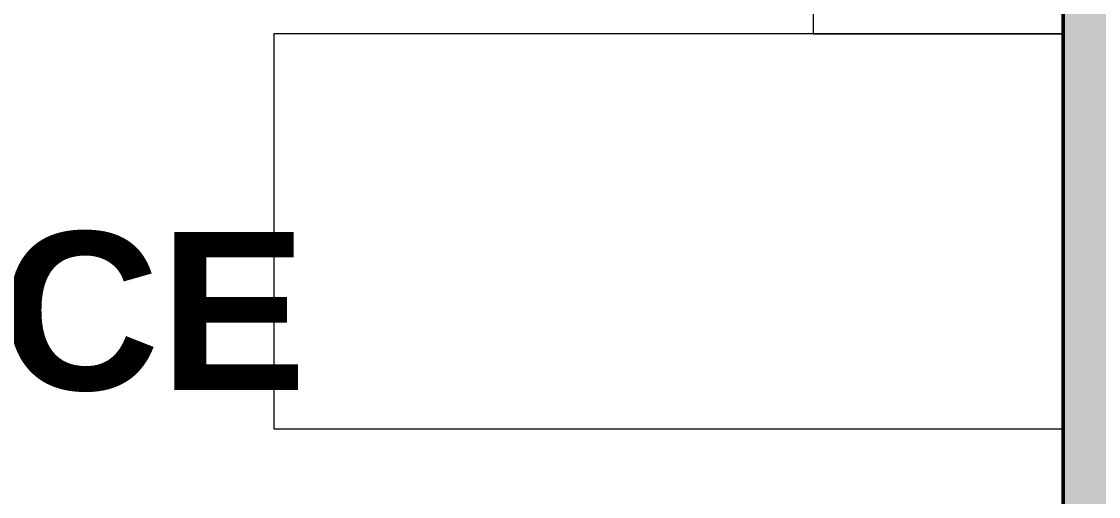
# Model space of a CAD drawing. Header units: inches. Extents: x -956 to 1409, y -1111 to 895.
# Drawn here: x -282.7 to -200.8, y -643 to -606.9 of the extents above; entities that cross this region are included whole.
import ezdxf

# ---------------------------------------------------------------- set-up
doc = ezdxf.new("R2010")
doc.units = ezdxf.units.IN
doc.header["$MEASUREMENT"] = 0
for name, color, linetype, lineweight in [('A-AREA-IDEN', 2, 'Continuous', 9), ('A-GENM', 13, 'Continuous', 9), ('A-WALL-PATT', 111, 'Continuous', 13), ('I-WALL', 2, 'Continuous', 13)]:
    doc.layers.add(name, color=color, linetype=linetype, lineweight=lineweight)
doc.styles.add('Arial_B', font='arialbd.ttf', dxfattribs={"height": 12})

# ---------------------------------------------------------------- blocks, each defined once
blk = doc.blocks.new('Generic Model Adjustable Table - Default-3528118-8TH FLOOR TELECOM UNDERFLOOR ROUTING PLAN')
at = {"layer": 'A-GENM', "color": 53}
for p, q in [((24, -9.5), (24, 9.5)), ((-24, -9.5), (24, -9.5))]:
    blk.add_line(p, q, dxfattribs=at)
blk = doc.blocks.new('Generic Model Adjustable Table - Default-3563884-8TH FLOOR TELECOM UNDERFLOOR ROUTING PLAN')
at = {"layer": 'A-GENM', "color": 53}
for p, q in [((30, 15), (-30, 15)), ((-30, 15), (-30, -15)), ((-30, -15), (30, -15))]:
    blk.add_line(p, q, dxfattribs=at)
blk = doc.blocks.new('18433_1 - AEO NY - CENTRAL_rvt-1-8TH FLOOR TELECOM UNDERFLOOR ROUTING PLAN')
at = {"layer": 'A-WALL-PATT'}
blk.add_hatch(color=253, dxfattribs=at).paths.add_polyline_path([(-198.16, -691.619), (-198.16, -559.869), (-203.535, -559.869), (-203.535, -691.619)], flags=0)
at = {"layer": 'I-WALL', "color": 213, "lineweight": 50}
blk.add_line((-203.535, -559.869), (-203.535, -691.619), dxfattribs=at)
at = {"color": 53, "lineweight": 9, "rotation": 270.0000000000002}
blk.add_blockref('Generic Model Adjustable Table - Default-3528118-8TH FLOOR TELECOM UNDERFLOOR ROUTING PLAN', (-213.035, -583.869), dxfattribs=at)
at = {"color": 53, "lineweight": 9}
blk.add_blockref('Generic Model Adjustable Table - Default-3563884-8TH FLOOR TELECOM UNDERFLOOR ROUTING PLAN', (-233.535, -622.869), dxfattribs=at)

msp = doc.modelspace()

# ---------------------------------------------------------------- block references
at = {"lineweight": 5}
msp.add_blockref('18433_1 - AEO NY - CENTRAL_rvt-1-8TH FLOOR TELECOM UNDERFLOOR ROUTING PLAN', (0, 0), dxfattribs=at)

# ---------------------------------------------------------------- next in the draw order: texts
at = {"layer": 'A-AREA-IDEN', "insert": (-322.493, -622.916), "char_height": 12, "width": 74.538, "attachment_point": 1, "style": 'Arial_B'}
msp.add_mtext('OFFICE', dxfattribs=at)

doc.saveas('drawing.dxf')
